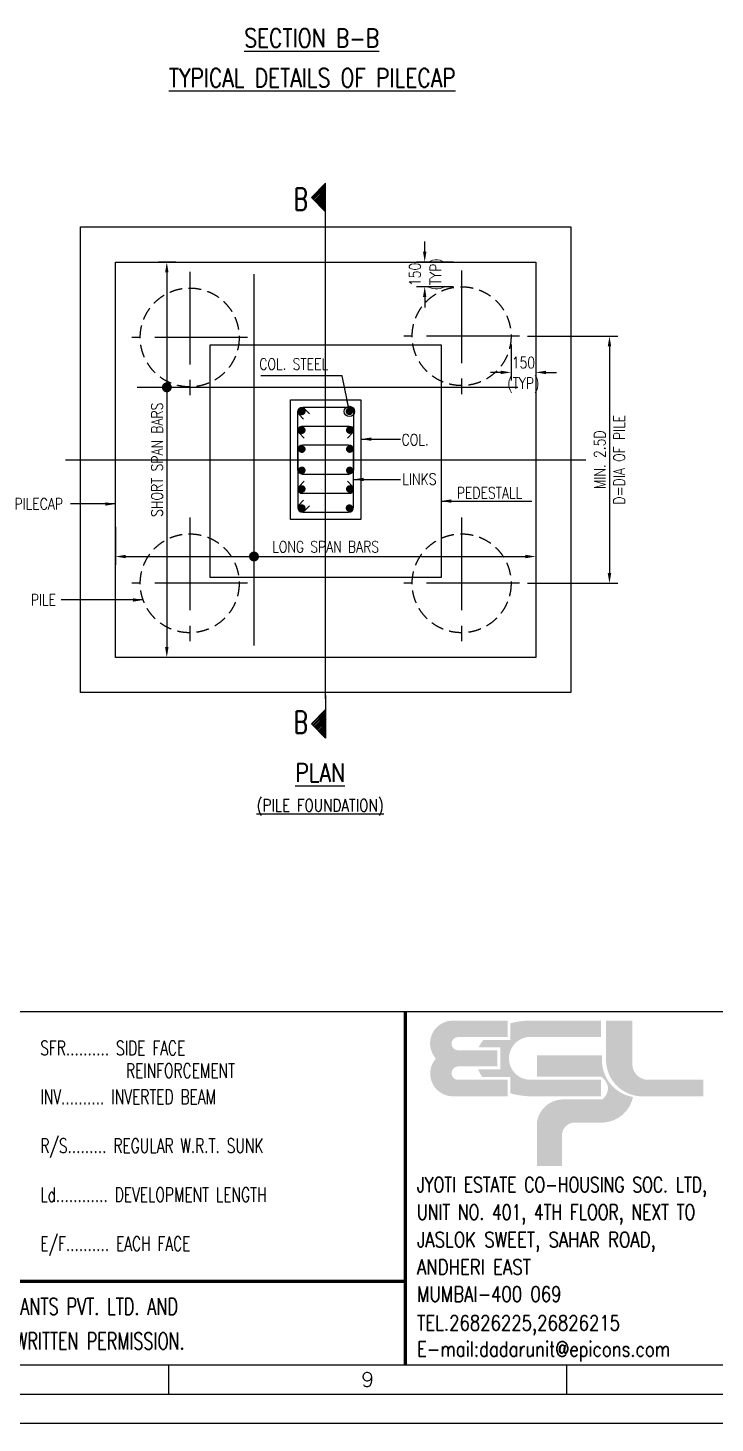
# Model space of a CAD drawing. Extents: x 455722 to 1142355, y -625363 to -272741.
# Drawn here: x 585997 to 602676, y -356294 to -322422 of the extents above; entities that cross this region are included whole.
import ezdxf
from ezdxf.enums import TextEntityAlignment as Align
from ezdxf.lldxf.tags import DXFTag

# ---------------------------------------------------------------- set-up
doc = ezdxf.new("R2010")
doc.units = 0
doc.header["$LTSCALE"] = 500
doc.header["$MEASUREMENT"] = 0
doc.linetypes.add('CENTER2', pattern=[1.125, 0.75, -0.125, 0.125, -0.125])
doc.linetypes.add('HIDDEN2', pattern=[0.1875, 0.125, -0.0625])
doc.layers.get('DEFPOINTS').update_dxf_attribs({"color": 4})
doc.layers.add('00 ECPL LOGO', color=250, linetype='Continuous', lineweight=20)
doc.layers.add('00 ELEV-2', color=9, linetype='Continuous', lineweight=30)
for name, color, linetype in [('CEN', 8, 'CENTER'), ('COL', 1, 'Continuous'), ('DIM', 5, 'Continuous'), ('DIM1', 5, 'Continuous'), ('FOOT', 4, 'Continuous'), ('LINK', 2, 'Continuous'), ('MISC', 5, 'Continuous'), ('NO. SECTION', 1, 'Continuous'), ('notes', 1, 'Continuous'), ('PNA', 10, 'Continuous'), ('S-DIM-1', 5, 'Continuous'), ('S-R.C.C. PILE', 2, 'HIDDEN'), ('S-REINFORCEMENT', 6, 'Continuous'), ('S-TEXT-1', 4, 'Continuous'), ('S-TITLE', 6, 'Continuous'), ('TEXT (SHEET)', 4, 'Continuous'), ('TEXT1', 2, 'Continuous')]:
    doc.layers.add(name, color=color, linetype=linetype)
doc.styles.add('ROMANS', font='r.shx', dxfattribs={"width": 0.8, "height": 275, "bigfont": 'bigfont.shx'})
doc.styles.add('ROMANS22', font='r.shx', dxfattribs={"width": 0.8})
tags = doc.linetypes.add('CENTER', pattern=[2, 1.25, -0.25, 0.25, -0.25]).pattern_tags.tags
tags[10:11] = [DXFTag(74, 4), DXFTag(75, 0), DXFTag(340, '0'), DXFTag(46, 1.0), DXFTag(50, 0.0), DXFTag(44, 0.0), DXFTag(45, 0.0)]
tags[8:9] = [DXFTag(74, 4), DXFTag(75, 0), DXFTag(340, '0'), DXFTag(46, 1.0), DXFTag(50, 0.0), DXFTag(44, 0.0), DXFTag(45, 0.0)]
tags[6:7] = [DXFTag(74, 4), DXFTag(75, 0), DXFTag(340, '0'), DXFTag(46, 1.0), DXFTag(50, 0.0), DXFTag(44, 0.0), DXFTag(45, 0.0)]
tags[4:5] = [DXFTag(74, 4), DXFTag(75, 0), DXFTag(340, '0'), DXFTag(46, 1.0), DXFTag(50, 0.0), DXFTag(44, 0.0), DXFTag(45, 0.0)]
tags = doc.linetypes.add('HIDDEN', pattern=[0.375, 0.25, -0.125]).pattern_tags.tags
tags[6:7] = [DXFTag(74, 4), DXFTag(75, 0), DXFTag(340, '0'), DXFTag(46, 1.0), DXFTag(50, 0.0), DXFTag(44, 0.0), DXFTag(45, 0.0)]
tags[4:5] = [DXFTag(74, 4), DXFTag(75, 0), DXFTag(340, '0'), DXFTag(46, 1.0), DXFTag(50, 0.0), DXFTag(44, 0.0), DXFTag(45, 0.0)]
doc.dimstyles.new('DIM 4-100', dxfattribs={"dimscale": 100, "dimtxt": 2.5, "dimasz": 2.5, "dimexe": 1, "dimexo": 1, "dimgap": 1, "dimtad": 1, "dimdec": 0, "dimlfac": 0.25, "dimzin": 0, "dimdsep": 46, "dimtxsty": 'ROMANS22', "dimcen": 2.5, "dimclrd": 5, "dimclre": 5, "dimclrt": 4, "dimadec": 0, "dimazin": 0, "dimtfac": 1, "dimtdec": 0, "dimtmove": 0, "dimatfit": 3, "dimfxl": 0, "dimtolj": 1, "dimtzin": 0, "dimarcsym": 0})
doc.dimstyles.new('dim25', dxfattribs={"dimtxt": 250, "dimasz": 250, "dimexe": 200, "dimexo": 200, "dimgap": 100, "dimtad": 1, "dimdec": 0, "dimlfac": 0.25, "dimzin": 0, "dimdsep": 46, "dimtxsty": 'ROMANS', "dimcen": 0, "dimclrd": 5, "dimclre": 5, "dimclrt": 4, "dimadec": 0, "dimazin": 0, "dimtfac": 1, "dimtdec": 0, "dimtix": 1, "dimtofl": 0, "dimtmove": 2, "dimatfit": 3, "dimfxl": 0, "dimtolj": 1, "dimtzin": 0, "dimlwd": -1, "dimlwe": -1, "dimarcsym": 0})
doc.dimstyles.new('dim33.33', dxfattribs={"dimtxt": 250, "dimasz": 250, "dimexe": 200, "dimexo": 200, "dimgap": 100, "dimtad": 1, "dimdec": 0, "dimlfac": 0.333331, "dimzin": 0, "dimdsep": 46, "dimtxsty": 'ROMANS', "dimcen": 0, "dimclrd": 5, "dimclre": 5, "dimclrt": 4, "dimadec": 0, "dimazin": 0, "dimtfac": 1, "dimtdec": 0, "dimtix": 1, "dimtofl": 0, "dimtmove": 2, "dimatfit": 3, "dimfxl": 0, "dimtolj": 1, "dimtzin": 0, "dimlwd": -1, "dimlwe": -1, "dimarcsym": 0})

# ---------------------------------------------------------------- blocks, each defined once
blk = doc.blocks.new('ecpl logo')
at = {"layer": '00 ECPL LOGO'}
for color, points in [(256, [(351, -827, 0.621111), (586, -1401), (1442, -1401), (1442, -1151), (682, -1151, -0.917622), (682, -948), (1285, -948), (1285, -702), (682, -702, -0.926164), (682, -501), (1442, -501), (1442, -251), (581, -251, 0.621111), (351, -827)]), (152, [(2940, -251), (2940, -863, 0.384329), (3453, -1401), (4422, -1401), (4422, -1151), (3582, -1151, -0.414214), (3340, -908), (3340, -251)]), (140, [(1887, -779), (1887, -1102), (2862, -1102, -0.232111), (2971, -1281, -0.194401), (2883, -1450), (2269, -1450, 0.364674), (1887, -1802), (1887, -2463), (2269, -2463), (2269, -1996, -0.414214), (2462, -1802), (2899, -1802, 0.338499), (3350, -1412, -0.371272), (2877, -839), (2877, -779)])]:
    blk.add_hatch(color=color, dxfattribs=at).paths.add_polyline_path(points)
h = blk.add_hatch(color=253, dxfattribs=at)
h.dxf.hatch_style = 1
h.paths.add_polyline_path([(995, -993, 0.07148), (1056, -1106), (1486, -1106), (1486, -1356, 0.065387), (1776, -1401), (2862, -1401), (2862, -1151), (1776, -1151, -0.910826), (1742, -501), (2862, -501), (2862, -251), (1776, -251, 0.069483), (1486, -291), (1486, -546), (1071, -546, 0.072407), (1003, -657), (1329, -657), (1329, -993)])
blk = doc.blocks.new('A1')
at = {"color": 1}
blk.add_line((81794, 6959), (1969, 6959), dxfattribs=at)
at = {"flags": 128}
blk.add_lwpolyline([(0, 0), (82779, 0), (82779, 58231), (0, 58231)], close=True, dxfattribs=at)
at = {"color": 1, "const_width": 56.6}
for points in [[(58867, 984), (58867, 6959)], [(42226, 985), (42226, 2401), (58867, 2401)]]:
    blk.add_lwpolyline(points, dxfattribs=at)
at = {"layer": 'PNA'}
for p, q in [((54858, 984), (54858, 492)), ((61592, 984), (61592, 492))]:
    blk.add_line(p, q, dxfattribs=at)
at = {"layer": 'PNA', "color": 1}
for points in [[(984, 492), (82287, 492), (82287, 57739), (984, 57739)], [(1969, 984), (81794, 984), (81794, 57247), (1969, 57247)]]:
    blk.add_lwpolyline(points, close=True, dxfattribs=at)
at = {"layer": '00 ELEV-2', "xscale": 1.111872376440616, "yscale": 1.111872376440616, "zscale": 1.111872376440616}
blk.add_blockref('ecpl logo', (58991, 7088), dxfattribs=at)
at = {"layer": 'PNA', "style": 'ROMANS'}
blk.add_text('9', height=246, dxfattribs=at).set_placement((58226, 738), align=Align.MIDDLE)
at = {"layer": 'S-TEXT-1', "style": 'ROMANS'}
for s, height, width, p in [('JYOTI ESTATE CO-HOUSING SOC. LTD,', 256.46, 0.75, (59062, 3906, 7)), ('UNIT NO. 401, 4TH FLOOR, NEXT TO', 256.46, 0.75, (59062, 3441, 7)), ('JASLOK SWEET, SAHAR ROAD,', 255.53, 0.8, (59062, 2977, 7)), ('ANDHERI EAST', 255.53, 0.8, (59062, 2512, 7)), ('MUMBAI-400 069', 255.53, 0.8, (59062, 2054, 7)), ('TEL.26826225,26826215', 255.53, 0.8, (59062, 1567, 7)), ('E-mail:dadarunit@epicons.com', 255.53, 0.8, (59062, 1125, 7))]:
    blk.add_text(s, height=height, dxfattribs=dict(at, width=width)).set_placement(p)
at = {"layer": 'TEXT (SHEET)', "color": 4, "style": 'ROMANS', "width": 0.7}
for s, p in [('THIS DRAWING IS THE SOLE PROPERTY OF M/s. EPICONS CONSULTANTS PVT. LTD. AND', (43408, 1833)), ('SAME SHALL NOT BE COPIED/USED REPRODUCED WITHOUT THEIR WRITTEN PERMISSION.', (43408, 1247))]:
    blk.add_text(s, height=283.16, dxfattribs=at).set_placement(p)
blk = doc.blocks.new('*D199')
at = {"layer": 'DEFPOINTS', "color": 0, "linetype": 'ByBlock', "transparency": 16777216}
for p in [(588123, -334335), (598323, -334335), (598323, -335256)]:
    blk.add_point(p, dxfattribs=at)
at = {"layer": 'S-TEXT-1', "color": 5, "transparency": 16777216}
for p, q in [((588123, -334535), (588123, -335456)), ((598323, -334535), (598323, -335456)), ((588373, -335256), (598073, -335256))]:
    blk.add_line(p, q, dxfattribs=at)
at = {"layer": 'S-TEXT-1', "color": 5, "linetype": 'ByBlock', "transparency": 16777216}
for points in [[(588373, -335214), (588373, -335297), (588123, -335256)], [(598073, -335214), (598073, -335297), (598323, -335256)]]:
    blk.add_solid(points, dxfattribs=at)
at = {"layer": 'S-TEXT-1', "color": 4, "linetype": 'ByBlock', "transparency": 16777216, "insert": (593223, -335018), "char_height": 275, "attachment_point": 5, "style": 'ROMANS'}
blk.add_mtext('\\A1;LONG SPAN BARS ', dxfattribs=at)
blk = doc.blocks.new('*D200')
at = {"layer": 'DEFPOINTS', "color": 0, "linetype": 'ByBlock', "transparency": 16777216}
for p in [(589787, -328106), (589368, -337706), (589787, -337706)]:
    blk.add_point(p, dxfattribs=at)
at = {"layer": 'S-TEXT-1', "color": 5, "transparency": 16777216}
for p, q in [((589587, -328106), (589168, -328106)), ((589368, -328356), (589368, -337456)), ((589587, -337706), (589168, -337706))]:
    blk.add_line(p, q, dxfattribs=at)
at = {"layer": 'S-TEXT-1', "color": 5, "linetype": 'ByBlock', "transparency": 16777216}
for points in [[(589326, -328356), (589409, -328356), (589368, -328106)], [(589326, -337456), (589409, -337456), (589368, -337706)]]:
    blk.add_solid(points, dxfattribs=at)
at = {"layer": 'S-TEXT-1', "color": 4, "linetype": 'ByBlock', "transparency": 16777216, "insert": (589130, -332906), "char_height": 275, "attachment_point": 5, "rotation": 90, "style": 'ROMANS'}
blk.add_mtext('\\A1;SHORT SPAN BARS', dxfattribs=at)
blk = doc.blocks.new('*D203')
at = {"layer": 'DEFPOINTS', "color": 0, "transparency": 16777216}
for p in [(595628, -328106), (596523, -328106), (596523, -328706)]:
    blk.add_point(p, dxfattribs=at)
at = {"layer": 'S-DIM-1', "color": 5, "transparency": 16777216}
for p, q in [((595628, -327856), (595628, -327606)), ((596323, -328106), (595428, -328106)), ((596323, -328706), (595428, -328706)), ((595628, -328956), (595628, -329206))]:
    blk.add_line(p, q, dxfattribs=at)
for points in [[(595586, -327856), (595669, -327856), (595628, -328106)], [(595586, -328956), (595669, -328956), (595628, -328706)]]:
    blk.add_solid(points, dxfattribs=at)
at = {"layer": 'S-DIM-1', "color": 4, "transparency": 16777216, "char_height": 275, "attachment_point": 5, "rotation": 90, "style": 'ROMANS'}
for s, insert in [('\\A1;150', (595390, -328406)), ('\\A1;(TYP)', (595937, -328406))]:
    blk.add_mtext(s, dxfattribs=dict(at, insert=insert))
blk = doc.blocks.new('*D204')
at = {"layer": 'DEFPOINTS', "color": 0, "transparency": 16777216}
for p in [(597723, -329906), (598323, -329906), (598323, -330785)]:
    blk.add_point(p, dxfattribs=at)
at = {"layer": 'S-DIM-1', "color": 5, "transparency": 16777216}
for p, q in [((597723, -330106), (597723, -330985)), ((598323, -330106), (598323, -330985)), ((597473, -330785), (597223, -330785)), ((598573, -330785), (598823, -330785))]:
    blk.add_line(p, q, dxfattribs=at)
for points in [[(597473, -330744), (597473, -330827), (597723, -330785)], [(598573, -330744), (598573, -330827), (598323, -330785)]]:
    blk.add_solid(points, dxfattribs=at)
at = {"layer": 'S-DIM-1', "color": 4, "transparency": 16777216, "char_height": 275, "attachment_point": 5, "style": 'ROMANS'}
for s, insert in [('\\A1;150', (598023, -330548)), ('\\A1;(TYP)', (598023, -331095))]:
    blk.add_mtext(s, dxfattribs=dict(at, insert=insert))
blk = doc.blocks.new('*D217')
at = {"layer": 'DEFPOINTS', "color": 0, "transparency": 16777216}
for p in [(597925, -329906), (597925, -335906), (600112, -335906)]:
    blk.add_point(p, dxfattribs=at)
at = {"layer": 'S-DIM-1', "color": 5, "transparency": 16777216}
for p, q in [((598125, -329906), (600312, -329906)), ((600112, -330156), (600112, -335656)), ((598125, -335906), (600312, -335906))]:
    blk.add_line(p, q, dxfattribs=at)
for points in [[(600070, -330156), (600154, -330156), (600112, -329906)], [(600070, -335656), (600154, -335656), (600112, -335906)]]:
    blk.add_solid(points, dxfattribs=at)
at = {"layer": 'S-DIM-1', "color": 4, "transparency": 16777216, "char_height": 275, "attachment_point": 5, "rotation": 90, "style": 'ROMANS'}
for s, insert in [('\\A1;D=DIA OF PILE', (600350, -332906)), ('\\A1;MIN. 2.5D', (599875, -332906))]:
    blk.add_mtext(s, dxfattribs=dict(at, insert=insert))

msp = doc.modelspace()

# ---------------------------------------------------------------- hatches: boundary and pattern name
at = {"layer": 'NO. SECTION', "ltscale": 5}
h = msp.add_hatch(dxfattribs=at)
h.set_pattern_fill('ANSI31', color=256, scale=220.680914, angle=90, style=0)
h.set_pattern_definition([(225, (595577.387, -231057.757), (-19.505621, 19.505621), [])])
h.paths.add_polyline_path([(592881.569, -326542.098), (593223.495, -326194.11), (593223.495, -326890.085)])
h = msp.add_hatch(dxfattribs=at)
h.set_pattern_fill('ANSI31', color=256, scale=220.680914, angle=90, style=0)
h.set_pattern_definition([(225, (595577.387, -232444.376), (-19.505621, 19.505621), [])])
h.paths.add_polyline_path([(592881.569, -339319.41), (593223.495, -339667.398), (593223.495, -338971.423)])

# ---------------------------------------------------------------- linework, layer by layer
at = {"layer": 'CEN'}
for p, q in [((593223.495, -338708.468), (593223.495, -327103.355)), ((586910.209, -332905.912), (599536.78, -332905.912))]:
    msp.add_line(p, q, dxfattribs=at)
at = {"layer": 'COL', "color": 4}
msp.add_lwpolyline([(592366.592, -334360.498), (592366.592, -331451.325), (594080.398, -331451.325), (594080.398, -334360.498)], close=True, dxfattribs=at)
at = {"layer": 'DEFPOINTS', "color": 0, "linetype": 'ByBlock'}
for p in [(594080.398, -331451.325), (592366.592, -334360.498)]:
    msp.add_point(p, dxfattribs=at)
at = {"layer": 'FOOT', "color": 8, "linetype": 'HIDDEN', "ltscale": 5}
msp.add_lwpolyline([(587271.287, -327253.704), (599175.703, -327253.704), (599175.703, -338558.12), (587271.287, -338558.12)], close=True, dxfattribs=at)
at = {"layer": 'FOOT', "linetype": 'Continuous'}
msp.add_lwpolyline([(588123.495, -328105.912), (598323.495, -328105.912), (598323.495, -337705.912), (588123.495, -337705.912)], close=True, dxfattribs=at)
at = {"layer": 'LINK'}
for points in [[(592547.059, -333141.14), (592547.059, -331752.105, -0.414213562), (592667.371, -331631.793), (593779.619, -331631.793, -0.414213562), (593899.93, -331752.105), (593899.93, -333141.14, -0.414213562), (593779.619, -333261.451), (592667.371, -333261.451, -0.414213562)], [(592547.059, -332670.684), (592547.059, -334059.719, 0.414213562), (592667.371, -334180.031), (593779.619, -334180.031, 0.414213562), (593899.93, -334059.719), (593899.93, -332670.684, 0.414213562), (593779.619, -332550.372), (592667.371, -332550.372, 0.414213562)]]:
    msp.add_lwpolyline(points, format="xyb", close=True, dxfattribs=at)
for points in [[(592827.261, -331787.555), (592708.299, -331668.593, 1), (592580.689, -331796.203), (592586.632, -331816.232)], [(592700.748, -332385.174), (592576.972, -332253.898, -0.657599654), (592646.093, -332093.726), (593804.93, -332093.726, -0.657599654), (593874.051, -332253.898), (593750.275, -332385.174)], [(592700.748, -333426.649), (592576.972, -333557.925, 0.657599654), (592646.093, -333718.097), (593804.93, -333718.097, 0.657599654), (593874.051, -333557.925), (593750.275, -333426.649)], [(592687.527, -333888.583), (592572.113, -334010.99, 1), (592703.419, -334134.794), (592723.264, -334128.265)], [(592827.261, -334024.269), (592708.299, -334143.23, -1), (592580.689, -334015.62), (592586.632, -333995.592)]]:
    msp.add_lwpolyline(points, format="xyb", dxfattribs=at)
at = {"layer": 'MISC', "const_width": 120.312}
for points in [[(589307.381, -331147.7, 1), (589427.692, -331147.7, 1)], [(591423.547, -335255.613, 1), (591543.858, -335255.613, 1)]]:
    msp.add_lwpolyline(points, format="xyb", close=True, dxfattribs=at)
at = {"layer": 'NO. SECTION'}
for p, q in [((593223.495, -326194.11), (592881.569, -326542.098)), ((593223.495, -327103.355), (593223.495, -326194.11)), ((593223.495, -326890.085), (592881.569, -326542.098)), ((593223.495, -338626.94), (593223.495, -339667.398)), ((593223.495, -338971.423), (592881.569, -339319.41)), ((593223.495, -339667.398), (592881.569, -339319.41))]:
    msp.add_line(p, q, dxfattribs=at)
at = {"layer": 'S-R.C.C. PILE', "color": 8, "linetype": 'CENTER2', "ltscale": 6}
for p, q in [((589923.495, -328341.232), (589923.495, -331531.989)), ((596523.495, -328310.533), (596523.495, -331501.29)), ((597924.714, -329905.912), (595122.276, -329905.912)), ((591324.714, -329936.61), (588522.276, -329936.61)), ((589923.495, -334310.533), (589923.495, -337501.29)), ((596523.495, -334310.533), (596523.495, -337501.29)), ((591324.714, -335905.912), (588522.276, -335905.912)), ((597924.714, -335905.912), (595122.276, -335905.912))]:
    msp.add_line(p, q, dxfattribs=at)
at = {"layer": 'S-R.C.C. PILE', "color": 8, "linetype": 'Continuous'}
msp.add_lwpolyline([(590423.495, -335767.973), (590423.495, -330113.387), (596023.495, -330113.387), (596023.495, -335767.973)], close=True, dxfattribs=at)
at = {"layer": 'S-R.C.C. PILE', "color": 8, "linetype": 'HIDDEN2', "ltscale": 5}
for centre in [(589923.495, -329936.61), (596523.495, -329905.912), (589923.495, -335905.912), (596523.495, -335905.912)]:
    msp.add_circle(centre, 1200, dxfattribs=at)
at = {"layer": 'S-REINFORCEMENT'}
for p, q in [((591483.702, -328397.139), (591483.702, -337417.464)), ((588651.805, -331147.7), (597888.635, -331147.7))]:
    msp.add_line(p, q, dxfattribs=at)
msp.add_lwpolyline([(592687.527, -331923.24), (592572.113, -331800.833, -1), (592703.419, -331677.029), (592723.264, -331683.558)], format="xyb", dxfattribs=at)
at = {"layer": 'S-REINFORCEMENT', "const_width": 90.234}
for points in [[(592600.976, -331734.226, 1), (592691.21, -331734.226, 1)], [(593844.405, -331732.665, -1), (593754.172, -331732.665, -1)], [(592600.976, -332188.726, 1), (592691.21, -332188.726, 1)], [(593852.405, -332187.165, -1), (593762.172, -332187.165, -1)], [(592600.976, -332649.741, 1), (592691.21, -332649.741, 1)], [(593852.405, -332648.18, -1), (593762.172, -332648.18, -1)], [(592600.976, -333162.082, -1), (592691.21, -333162.082, -1)], [(593852.405, -333163.644, 1), (593762.172, -333163.644, 1)], [(592600.976, -333614.597, -1), (592691.21, -333614.597, -1)], [(593852.405, -333616.159, 1), (593762.172, -333616.159, 1)], [(592600.976, -334077.597, -1), (592691.21, -334077.597, -1)], [(593844.405, -334079.159, 1), (593754.172, -334079.159, 1)]]:
    msp.add_lwpolyline(points, format="xyb", close=True, dxfattribs=at)

# ---------------------------------------------------------------- block references
at = {"xscale": 1.434849416022188, "yscale": 1.434849416022188, "zscale": 1.434849416022188}
msp.add_blockref('A1', (510695.778, -356294.5), dxfattribs=at)

# ---------------------------------------------------------------- texts
at = {"layer": 'NO. SECTION', "style": 'ROMANS', "width": 0.7}
for p in [(592622.49, -326581.274), (592622.49, -339280.234)]:
    msp.add_text('B', height=533.333, dxfattribs=at).set_placement(p, align=Align.MIDDLE)
at = {"layer": 'notes', "color": 4, "style": 'ROMANS', "width": 0.7}
for s, p in [('SFR.......... SIDE FACE', (586296.829, -347360.369)), ('REINFORCEMENT', (588376.278, -347911.588)), ('INV.......... INVERTED BEAM', (586296.829, -348548.537)), ('R/S......... REGULAR W.R.T. SUNK', (586296.829, -349736.705)), ('Ld............ DEVELOPMENT LENGTH', (586296.829, -350924.874)), ('E/F.......... EACH FACE', (586296.829, -352113.042))]:
    msp.add_text(s, height=350, dxfattribs=at).set_placement(p)
at = {"layer": 'S-TEXT-1', "linetype": 'ByBlock', "style": 'ROMANS', "width": 0.8}
for s, p in [('COL. STEEL', (591612.851, -330721.09)), ('COL.', (595066.244, -332556.685)), ('LINKS', (595084.971, -333512.932)), ('PEDESTALL', (596408.905, -333848.387)), ('PILECAP', (585670.788, -334116.256)), ('PILE', (586067.244, -336446.623))]:
    msp.add_text(s, height=275, dxfattribs=at).set_placement(p)
at = {"layer": 'S-TITLE', "style": 'ROMANS', "width": 0.8}
for s, p in [('%%USECTION B-B', (592883.753, -322667.293)), ('%%UTYPICAL DETAILS OF PILECAP', (592895.802, -323632.576))]:
    msp.add_text(s, height=450, dxfattribs=at).set_placement(p, align=Align.MIDDLE)
msp.add_text('%%UPLAN', height=450, dxfattribs=at).set_placement((593088.947, -340728.966), align=Align.CENTER)
at = {"layer": 'TEXT1', "linetype": 'ByBlock', "style": 'ROMANS', "width": 0.8}
msp.add_text('%%U(PILE FOUNDATION)', height=300, dxfattribs=at).set_placement((593088.947, -341295.448), align=Align.MIDDLE_CENTER)

# ---------------------------------------------------------------- dimensions: what is measured, and where the dimension line sits
at = {"layer": 'S-DIM-1'}
for base, p1, p2, text, picture, middle in [((595627.614, -328105.912), (596523.495, -328705.912), (596523.495, -328105.912), '<>\\X(TYP)', '*D203', (595627.614, -328405.912)), ((600112.1, -335905.912), (597924.714, -329905.912), (597924.714, -335905.912), 'MIN. 2.5D\\XD=DIA OF PILE', '*D217', (600112.1, -332905.912))]:
    dim = msp.add_linear_dim(base=base, p1=p1, p2=p2, angle=90, text=text, dimstyle='dim25', dxfattribs=at)
    dim.commit()
    dim.dimension.update_dxf_attribs({"geometry": picture, "text_midpoint": middle})
dim = msp.add_linear_dim(base=(598323.495, -330785.336), p1=(597723.495, -329905.912), p2=(598323.495, -329905.912), text='<>\\X(TYP)', dimstyle='dim25', dxfattribs=at)
dim.commit()
dim.dimension.update_dxf_attribs({"geometry": '*D204', "text_midpoint": (598023.495, -330785.336)})
at = {"layer": 'S-TEXT-1', "linetype": 'ByBlock'}
dim = msp.add_linear_dim(base=(589367.536, -337705.912), p1=(589787.215, -328105.912), p2=(589787.215, -337705.912), angle=90, text='SHORT SPAN BARS', dimstyle='dim33.33', dxfattribs=at)
dim.commit()
dim.dimension.update_dxf_attribs({"geometry": '*D200', "text_midpoint": (589130.036, -332905.912)})
dim = msp.add_linear_dim(base=(598323.495, -335255.613), p1=(588123.495, -334335.213), p2=(598323.495, -334335.213), text='LONG SPAN BARS ', dimstyle='dim33.33', dxfattribs=at)
dim.commit()
dim.dimension.update_dxf_attribs({"geometry": '*D199', "text_midpoint": (593223.495, -335018.113)})

# ---------------------------------------------------------------- leaders
at = {"layer": 'DIM'}
msp.add_leader([(593799.288, -331732.665), (593620.254, -330868.728), (591648.463, -330868.728)], dimstyle='dim25', override={"dimldrblk": 'Origin2'}, dxfattribs=at)
at = {"layer": 'DIM1', "linetype": 'Continuous'}
for points in [[(594080.398, -332405.676), (595037.449, -332405.676)], [(593899.93, -333384.409), (595042.982, -333384.409)], [(596023.495, -333909.045), (598225.232, -333909.045)]]:
    msp.add_leader(points, dimstyle='DIM 4-100', dxfattribs=at)
for points in [[(588123.495, -333980.048), (587026.696, -333980.048)], [(588796.736, -336310.415), (586803.775, -336310.415)]]:
    msp.add_leader(points, dimstyle='DIM 4-100', override={"dimtxt": 2.5}, dxfattribs=at)

doc.saveas('drawing.dxf')
